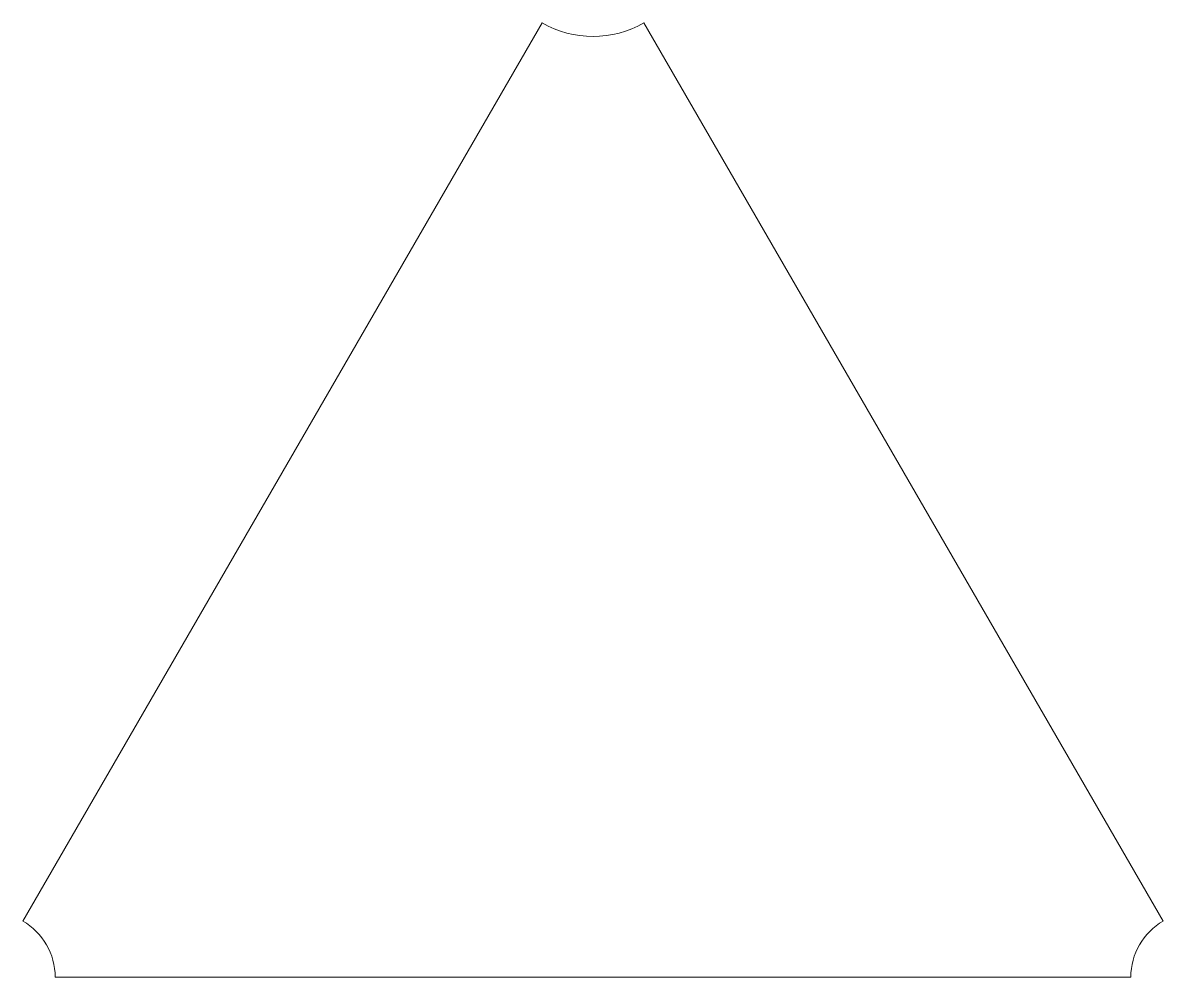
# Model space of a CAD drawing. Header units: millimetres. Extents: x -1.4 to 1.4, y 0 to 2.33.
import ezdxf

# ---------------------------------------------------------------- set-up
doc = ezdxf.new("R2010")
doc.units = ezdxf.units.MM

msp = doc.modelspace()

# ---------------------------------------------------------------- linework, layer by layer
at = {"color": 7, "linetype": 'Continuous', "lineweight": 15}
for p, q in [((-1.3955, 0.1374), (-0.1246, 2.3345)), ((0.1246, 2.3345), (1.3955, 0.1374)), ((1.3162, 0), (-1.3162, 0))]:
    msp.add_line(p, q, dxfattribs=at)
for centre, radius, start, end in [((0, 2.55), 0.2489, 239.9536, 300.0464), ((-1.475, 0), 0.1587, 360, 59.9536), ((1.475, 0), 0.1587, 120.0464, 180)]:
    msp.add_arc(centre, radius, start, end, dxfattribs=at)

doc.saveas('drawing.dxf')
